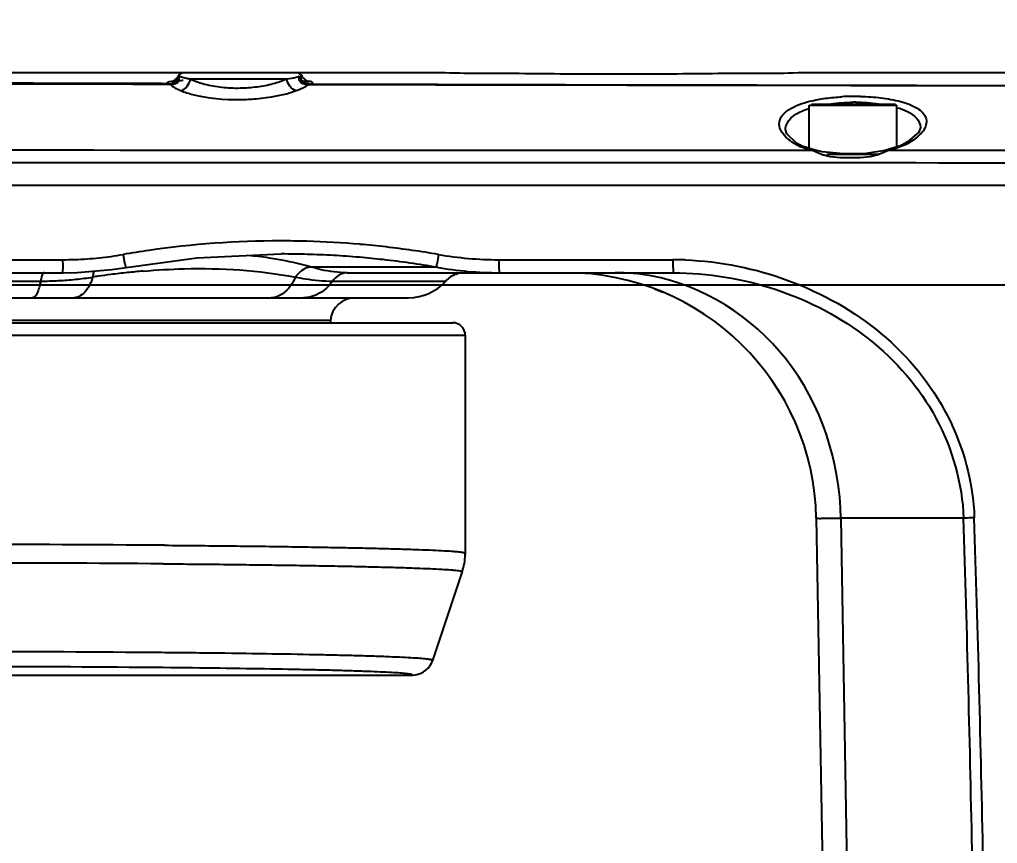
# Model space of a CAD drawing. Header units: millimetres. Extents: x 4086 to 8300, y 123 to 1549.
# Drawn here: x 6933.45 to 6953, y 458.33 to 474.81 of the extents above; entities that cross this region are included whole.
import ezdxf
from ezdxf import colors
from ezdxf.entities.mleader import LeaderData, LeaderLine
from ezdxf.math import Vec2, Vec3

# ---------------------------------------------------------------- set-up
doc = ezdxf.new("R2010")
doc.units = ezdxf.units.MM
for name, color, linetype in [('外形图', 7, 'Continuous'), ('多重引线', 7, 'Continuous'), ('尺寸标注', 7, 'Continuous')]:
    doc.layers.add(name, color=color, linetype=linetype)
doc.styles.add('思源黑', font='SourceHanSansCN-Normal.ttf')
doc.dimstyles.new('尺寸标注_1_4比例', dxfattribs={"dimtxt": 7, "dimasz": 6, "dimexe": 2, "dimexo": 1.5, "dimgap": 1, "dimtad": 1, "dimdec": 1, "dimlfac": 4, "dimdsep": 46, "dimtxsty": '思源黑', "dimcen": 0.09, "dimadec": 0, "dimazin": 0, "dimtp": 0.01, "dimtm": 0.01, "dimtfac": 1, "dimtdec": 1, "dimtofl": 0, "dimtmove": 0, "dimatfit": 3, "dimfxl": 1, "dimtolj": 1, "dimarcsym": 0})

# ---------------------------------------------------------------- blocks, each defined once
blk = doc.blocks.new('*D755')
at = {"layer": 'Defpoints', "color": 0}
for p in [(6960.112, 469.498), (6894.679, 446.498), (6960.112, 446.498)]:
    blk.add_point(p, dxfattribs=at)
at = {"layer": '尺寸标注', "color": 0, "lineweight": -2}
for p, q in [((6958.612, 469.498), (6892.679, 469.498)), ((6894.679, 463.498), (6894.679, 452.498)), ((6958.612, 446.498), (6892.679, 446.498))]:
    blk.add_line(p, q, dxfattribs=at)
at = {"layer": '尺寸标注', "color": 0}
for points in [[(6895.679, 463.498), (6893.679, 463.498), (6894.679, 469.498)], [(6893.679, 452.498), (6895.679, 452.498), (6894.679, 446.498)]]:
    blk.add_solid(points, dxfattribs=at)
at = {"layer": '尺寸标注', "color": 0, "insert": (6890.055, 457.578), "char_height": 7, "attachment_point": 5, "rotation": 90, "style": '思源黑'}
blk.add_mtext('\\A1;92', dxfattribs=at)
blk = doc.blocks.new('*D756')
at = {"layer": 'Defpoints', "color": 0}
for p in [(6960.112, 469.498), (6912.112, 449.123), (6912.112, 423.652)]:
    blk.add_point(p, dxfattribs=at)
at = {"layer": '尺寸标注', "color": 0, "lineweight": -2}
for p, q in [((6960.112, 467.998), (6960.112, 421.652)), ((6912.112, 447.623), (6912.112, 421.652)), ((6954.112, 423.652), (6918.112, 423.652))]:
    blk.add_line(p, q, dxfattribs=at)
at = {"layer": '尺寸标注', "color": 0}
for points in [[(6918.112, 424.652), (6918.112, 422.652), (6912.112, 423.652)], [(6954.112, 422.652), (6954.112, 424.652), (6960.112, 423.652)]]:
    blk.add_solid(points, dxfattribs=at)
at = {"layer": '尺寸标注', "color": 0, "insert": (6936.112, 428.276), "char_height": 7, "attachment_point": 5, "style": '思源黑'}
blk.add_mtext('\\A1;192', dxfattribs=at)

msp = doc.modelspace()

# ---------------------------------------------------------------- linework, layer by layer
at = {"layer": '外形图'}
for p, q in [((6936.4944, 473.7478), (6931.6226, 473.7478)), ((6936.6245, 473.7478), (6936.4944, 473.7478)), ((6936.7361, 473.7478), (6936.6245, 473.7478)), ((6938.9892, 473.7478), (6936.7349, 473.7478)), ((6939.0996, 473.7478), (6938.9892, 473.7478)), ((6939.2121, 473.7478), (6939.0996, 473.7478)), ((6941.9571, 473.7478), (6939.2121, 473.7478)), ((6946.3621, 473.7227), (6944.6121, 473.7227)), ((6936.5209, 473.5801), (6936.4944, 473.5697)), ((6936.6246, 473.6816), (6936.6574, 473.6751)), ((6936.8684, 473.625), (6938.7932, 473.625)), ((6939.0366, 473.6728), (6939.0996, 473.6816)), ((6939.1151, 473.6562), (6939.0996, 473.6815)), ((6939.2395, 473.5205), (6939.2533, 473.5231)), ((6949.2371, 472.2103), (6949.2371, 473.0978)), ((6949.2371, 473.0978), (6950.9871, 473.0978)), ((6949.2834, 473.1228), (6950.9621, 473.1228)), ((6950.9871, 472.2644), (6950.9871, 473.0978)), ((6948.789, 472.5267), (6948.7649, 472.6128)), ((6948.7649, 472.6058), (6948.7649, 472.612)), ((6948.9815, 472.3428), (6948.789, 472.5267)), ((6951.4601, 472.6558), (6951.46, 472.652)), ((6949.0466, 472.3044), (6948.9815, 472.3428)), ((6951.2062, 472.3637), (6951.1025, 472.3066)), ((6948.772, 472.2008), (6948.847, 472.2008)), ((6948.847, 472.2008), (6949.0484, 472.2008)), ((6948.9852, 472.3071), (6949.0466, 472.3044)), ((6949.0484, 472.2008), (6949.2371, 472.2008)), ((6949.0972, 472.2797), (6949.0485, 472.3034)), ((6949.3127, 472.2103), (6949.0972, 472.2797)), ((6949.2371, 472.2008), (6949.2817, 472.2008)), ((6949.4951, 472.1652), (6949.3128, 472.2103)), ((6949.9295, 472.1246), (6949.4951, 472.1652)), ((6949.591, 472.1228), (6950.6405, 472.1228)), ((6950.3737, 472.1309), (6949.9295, 472.1246)), ((6950.7537, 472.1958), (6950.3737, 472.1309)), ((6950.8145, 472.2105), (6950.7537, 472.1958)), ((6951.0613, 472.2876), (6950.8145, 472.2105)), ((6950.8399, 472.2007), (6950.8145, 472.2105)), ((6950.8398, 472.1994), (6951.1009, 472.1994)), ((6951.101, 472.3059), (6951.0613, 472.2876)), ((6951.1009, 472.1994), (6951.3755, 472.1994)), ((6951.1025, 472.3066), (6951.101, 472.3059)), ((6951.1553, 472.3072), (6951.1025, 472.3066)), ((6948.5878, 471.95), (6948.772, 471.95)), ((6948.772, 471.95), (6948.847, 471.95)), ((6948.847, 471.95), (6949.237, 471.95)), ((6949.237, 471.95), (6949.3126, 471.95)), ((6949.3126, 471.95), (6950.0584, 471.95)), ((6950.0584, 471.95), (6950.8142, 471.9499)), ((6950.8142, 471.9499), (6950.9868, 471.9499)), ((6950.9868, 471.9499), (6951.3753, 471.9499)), ((6920.567, 471.4978), (6942.6139, 471.4978)), ((6942.6139, 471.4978), (6944.612, 471.4978)), ((6944.612, 471.4978), (6946.362, 471.4978)), ((6946.362, 471.4978), (6948.3599, 471.4978)), ((6948.3599, 471.4978), (6982.7987, 471.4978)), ((6921.3477, 470.0086), (6933.6203, 470.0086)), ((6933.6203, 470.0086), (6933.9548, 470.0086)), ((6933.9548, 470.0086), (6934.3104, 470.0086)), ((6938.684, 470.1228), (6938.6842, 470.1228)), ((6943.0314, 470.0086), (6945.3412, 470.0086)), ((6945.3412, 470.0086), (6946.5123, 470.0086)), ((6934.6038, 469.7529), (6935.2938, 469.8115)), ((6935.2938, 469.8115), (6935.58, 469.8555)), ((6941.7924, 469.8572), (6939.2955, 469.8572)), ((6920.7476, 469.7477), (6934.3264, 469.7477)), ((6921.2504, 469.5811), (6933.8733, 469.5811)), ((6933.9548, 469.7477), (6933.9547, 469.7477)), ((6934.3262, 469.7477), (6934.6038, 469.7529)), ((6939.7094, 469.5811), (6941.9738, 469.5811)), ((6940.0006, 469.7477), (6946.5237, 469.7477)), ((6921.9957, 469.2478), (6941.2285, 469.2478)), ((6919.9254, 468.7478), (6942.1121, 468.7478)), ((6939.6662, 468.7914), (6923.558, 468.7914)), ((6939.6662, 468.7914), (6939.6624, 468.7478)), ((6927.4979, 468.4978), (6942.3621, 468.4978)), ((6942.3621, 468.4978), (6942.3621, 464.1382)), ((6948.4678, 467.6267), (6948.5109, 467.5648)), ((6949.3793, 464.835), (6949.6121, 451.4978)), ((6949.8699, 464.835), (6950.1027, 451.4978)), ((6952.3228, 464.835), (6949.8699, 464.835)), ((6942.3621, 464.1381), (6942.3614, 464.0981)), ((6942.3621, 464.1382), (6942.3621, 464.1383)), ((6942.302, 463.768), (6941.7095, 461.9902)), ((6941.6906, 461.9432), (6941.6915, 461.945)), ((6929.9371, 461.6978), (6941.3038, 461.6978)), ((6941.3038, 461.6978), (6941.3038, 461.6979))]:
    msp.add_line(p, q, dxfattribs=at)
for points in [[(6936.437, 473.5302), (6936.4485, 473.5275), (6936.4601, 473.5225), (6936.4718, 473.5155)], [(6936.6245, 473.6815), (6936.6076, 473.6541), (6936.5209, 473.5801)], [(6939.2121, 473.5728), (6939.2303, 473.5695), (6939.1996, 473.5819), (6939.1151, 473.6562)], [(6939.2114, 473.5091), (6939.2255, 473.5158), (6939.2395, 473.5205)], [(6951.4601, 472.6559), (6951.4284, 472.5618), (6951.2062, 472.3637)], [(6935.58, 469.8555), (6936.9941, 470.0443), (6938.6842, 470.1228)], [(6946.1418, 469.427), (6946.2992, 469.3647), (6946.3097, 469.3601)], [(6942.3614, 464.0981), (6942.3619, 464.1206), (6942.3621, 464.1382)]]:
    msp.add_lwpolyline(points, dxfattribs=at)
for centre, radius, start, end in [((6936.7349, 473.6228), 0.125, 90, 151.99772), ((6938.9892, 473.6228), 0.125, 28.00259, 90), ((6936.709, 473.7324), 0.322, 228.76141, 232.52435), ((6938.8027, 474.3274), 0.6897, 285.23054, 286.17997), ((6939.0478, 473.509), 0.1642, 93.91573, 98.45679), ((6985.1843, 19842.6919), 19369.2232, 269.86413217, 269.98495875), ((6937.8075, 476.3243), 2.8808, 263.75673, 271.08545), ((6937.8092, 476.4066), 2.9631, 271.022, 277.55965), ((6938.882, 473.9254), 0.5315, 300.91351, 303.4625), ((6950.1565, 468.6167), 4.6598, 88.67217, 93.26896), ((6950.1541, 469.2124), 3.9467, 89.80347, 90.64549), ((6950.4629, 473.6929), 1.549, 296.55099, 299.26459), ((6949.4342, 473.1554), 0.9601, 245.54995, 247.63194), ((6950.4183, 474.0584), 1.9049, 282.78703, 286.23602), ((6938.6673, 451.9929), 18.3911, 90.00338, 98.22353), ((6938.6698, 451.8791), 18.5049, 88.36807, 90.01119), ((6938.6704, 451.8959), 18.4881, 85.08184, 88.36855), ((6938.629, 452.2966), 18.085, 98.24106, 99.8935), ((6938.676, 451.9635), 18.4202, 83.43609, 85.08111), ((6938.6899, 452.0787), 18.3042, 80.14258, 83.43803), ((6934.3108, 477.1415), 7.133, 269.99696, 273.94279), ((6934.318, 477.0395), 7.0306, 273.94169, 277.90088), ((6934.3321, 476.9339), 6.9242, 277.90557, 279.89259), ((6937.3666, 462.6996), 7.4212, 83.3586, 84.96222), ((6937.4031, 463.0127), 7.106, 81.55661, 83.35966), ((6937.4976, 463.6069), 6.5043, 75.8367, 81.61129), ((6938.684, 451.7593), 18.3635, 88.3792, 89.99942), ((6938.6842, 451.7653), 18.3575, 86.74695, 88.37928), ((6938.6859, 451.7941), 18.3287, 85.11404, 86.74703), ((6938.69, 451.8427), 18.2799, 83.61425, 85.11405), ((6938.7038, 451.9596), 18.1622, 80.20897, 83.61654), ((6943.0322, 477.0749), 7.0664, 260.15139, 269.99374), ((6946.5119, 463.2654), 6.7432, 87.88452, 89.99627), ((6937.2447, 454.4529), 15.3843, 94.92914, 96.10293), ((6937.6234, 464.1298), 5.9665, 73.72469, 75.77865), ((6943.0449, 476.9645), 7.2167, 260.00553, 269.99282), ((6933.874, 476.7944), 7.2133, 269.99447, 271.39493), ((6933.8851, 476.3925), 6.8113, 271.38416, 274.31907), ((6933.9104, 476.0398), 6.4576, 274.33131, 275.87236), ((6933.9296, 475.8513), 6.2682, 275.87412, 277.46394), ((6933.9519, 475.6815), 6.097, 277.46259, 279.10481), ((6933.6914, 470.0692), 1.2914, 339.39078, 341.59135), ((6937.5524, 451.8979), 17.958, 98.10216, 98.4396), ((6937.4861, 452.3686), 17.4826, 97.26275, 98.1045), ((6937.3654, 453.3258), 16.5179, 96.10348, 97.26715), ((6941.2285, 470.2478), 1, 270, 318.18468), ((6942.3464, 469.2477), 0.5, 109.75465, 138.18468), ((6944.38, 464.7477), 5, 1, 90), ((6945.3601, 465.6614), 4.0864, 79.90037, 89.98291), ((6940.1643, 468.7478), 0.5, 90, 175), ((6942.1121, 468.4978), 0.25, 0, 90), ((6385.9379, 446.828), 566.671, 1.129011, 1.820987), ((6385.28, 446.8218), 567.5451, 1.128338, 1.819873), ((6931.5889, -170.1209), 634.4334, 89.5703198, 90.3080092), ((6931.5886, -165.7243), 629.6661, 89.5693464, 90.3083866), ((6941.1858, 464.1392), 1.1763, 341.6057, 358.00135), ((6931.5916, -91.8471), 554.0139, 89.537809, 90.350932), ((6941.3033, 462.1256), 0.4281, 335.01214, 341.55875), ((6941.3035, 462.1256), 0.4279, 335.00967, 341.12053), ((6941.3051, 462.125), 0.4262, 341.12394, 341.5674), ((6931.5924, -68.8637), 530.7314, 89.536926, 90.351601), ((6941.3039, 462.1255), 0.4276, 269.99535, 333.63977), ((6941.3044, 462.125), 0.4268, 317.41389, 317.70758), ((6941.3035, 462.1257), 0.428, 317.71123, 324.26455), ((6941.3041, 462.1253), 0.4272, 324.26613, 325.66553), ((6941.3037, 462.1255), 0.4277, 325.66829, 331.71538), ((6941.3043, 462.1252), 0.427, 331.71684, 334.79151), ((6941.304, 462.1253), 0.4274, 333.63892, 334.78045), ((6941.3036, 462.1255), 0.4278, 334.79505, 335.0117), ((6941.3039, 462.1254), 0.4275, 334.79134, 335.0088)]:
    msp.add_arc(centre, radius, start, end, dxfattribs=at)
for points, knots in [([(6944.6121, 473.7227), (6943.9859, 473.7227), (6943.1011, 473.7384), (6942.2156, 473.7349), (6941.9571, 473.7478)], [0, 0, 0, 0, 0.7075522, 1, 1, 1, 1]), ([(6949.0171, 473.7478), (6948.7589, 473.7302), (6947.8727, 473.7441), (6946.9883, 473.7227), (6946.3621, 473.7227)], [0, 0, 0, 0, 0.292441, 1, 1, 1, 1]), ([(6936.4417, 473.5643), (6936.4281, 473.5614), (6936.3808, 473.5493), (6936.4248, 473.5333), (6936.437, 473.5302)], [0, 0, 0, 0, 0.524992, 1, 1, 1, 1]), ([(6936.7249, 473.5926), (6936.6933, 473.5908), (6936.5988, 473.5841), (6936.5035, 473.5778), (6936.4417, 473.5643)], [0, 0, 0, 0, 0.3329614, 1, 1, 1, 1]), ([(6936.4718, 473.5155), (6936.4755, 473.5111), (6936.4835, 473.5024), (6936.4921, 473.4943), (6936.4967, 473.4902)], [0, 0, 0, 0, 0.4821809, 1, 1, 1, 1]), ([(6936.6036, 473.5993), (6936.6078, 473.6085), (6936.6133, 473.6304), (6936.6113, 473.6528), (6936.609, 473.6647)], [0, 0, 0, 0, 0.4549149, 1, 1, 1, 1]), ([(6936.6365, 473.5915), (6936.6407, 473.6004), (6936.6461, 473.6215), (6936.6441, 473.6431), (6936.6417, 473.6544)], [0, 0, 0, 0, 0.4598603, 1, 1, 1, 1]), ([(6936.6574, 473.6751), (6936.6607, 473.6748), (6936.6676, 473.6738), (6936.6744, 473.6721), (6936.6779, 473.671)], [0, 0, 0, 0, 0.4749277, 1, 1, 1, 1]), ([(6936.6779, 473.671), (6936.6798, 473.6704), (6936.6837, 473.6692), (6936.6876, 473.6678), (6936.6896, 473.667)], [0, 0, 0, 0, 0.4868658, 1, 1, 1, 1]), ([(6936.6896, 473.667), (6936.7044, 473.6613), (6936.7392, 473.6508), (6936.7745, 473.6426), (6936.7944, 473.6385)], [0, 0, 0, 0, 0.4383242, 1, 1, 1, 1]), ([(6936.7944, 473.6385), (6936.8062, 473.6361), (6936.8308, 473.6313), (6936.8555, 473.6271), (6936.8684, 473.625)], [0, 0, 0, 0, 0.4792771, 1, 1, 1, 1]), ([(6938.9949, 473.665), (6938.9998, 473.6664), (6939.0093, 473.6689), (6939.019, 473.6707), (6939.0236, 473.6714)], [0, 0, 0, 0, 0.5183011, 1, 1, 1, 1]), ([(6939.0399, 473.6258), (6939.0399, 473.6299), (6939.0403, 473.6384), (6939.0416, 473.6468), (6939.0425, 473.6512)], [0, 0, 0, 0, 0.4817224, 1, 1, 1, 1]), ([(6939.0479, 473.5877), (6939.0453, 473.5934), (6939.0412, 473.6059), (6939.0399, 473.619), (6939.0399, 473.6258)], [0, 0, 0, 0, 0.4801653, 1, 1, 1, 1]), ([(6939.2533, 473.5231), (6939.275, 473.527), (6939.3351, 473.5264), (6939.2808, 473.5831), (6939.1826, 473.5674), (6939.097, 473.5864), (6939.0414, 473.59)], [0, 0, 0, 0, 0.1875345, 0.2538352, 0.5247653, 1, 1, 1, 1]), ([(6939.0889, 473.595), (6939.0857, 473.6023), (6939.0812, 473.6192), (6939.0813, 473.6366), (6939.0822, 473.6457)], [0, 0, 0, 0, 0.466688, 1, 1, 1, 1]), ([(6939.0822, 473.6457), (6939.0825, 473.6482), (6939.0832, 473.6533), (6939.0841, 473.6584), (6939.0847, 473.661)], [0, 0, 0, 0, 0.4885764, 1, 1, 1, 1]), ([(6939.175, 473.4821), (6939.1816, 473.4864), (6939.194, 473.495), (6939.2059, 473.5044), (6939.2114, 473.5091)], [0, 0, 0, 0, 0.5183732, 1, 1, 1, 1]), ([(6936.5131, 473.4768), (6936.5237, 473.4687), (6936.547, 473.4527), (6936.5715, 473.4387), (6936.5847, 473.4317)], [0, 0, 0, 0, 0.4730235, 1, 1, 1, 1]), ([(6936.5847, 473.4317), (6936.5984, 473.4244), (6936.6276, 473.4102), (6936.6575, 473.3974), (6936.6731, 473.3912)], [0, 0, 0, 0, 0.4799831, 1, 1, 1, 1]), ([(6936.6731, 473.3912), (6936.7498, 473.3605), (6937.1361, 473.2413), (6937.5449, 473.2077), (6937.8656, 473.2124)], [0, 0, 0, 0, 0.2047942, 1, 1, 1, 1]), ([(6937.8656, 473.2124), (6937.9708, 473.2139), (6938.3476, 473.2339), (6938.7255, 473.2988), (6938.982, 473.3908)], [0, 0, 0, 0, 0.2785675, 1, 1, 1, 1]), ([(6948.7485, 472.9465), (6948.7761, 472.9721), (6948.9272, 473.0832), (6949.1093, 473.1425), (6949.2537, 473.1785)], [0, 0, 0, 0, 0.2018325, 1, 1, 1, 1]), ([(6948.7647, 472.6128), (6948.7649, 472.655), (6948.8259, 472.8767), (6949.0671, 472.9798), (6949.236, 473.0348)], [0, 0, 0, 0, 0.1923447, 1, 1, 1, 1]), ([(6951.0111, 473.0491), (6951.0776, 473.0284), (6951.264, 472.9642), (6951.4606, 472.7913), (6951.4602, 472.6559)], [0, 0, 0, 0, 0.3396103, 1, 1, 1, 1]), ([(6951.3949, 473.0402), (6951.4741, 472.9911), (6951.6294, 472.8517), (6951.5637, 472.6514), (6951.5144, 472.5834)], [0, 0, 0, 0, 0.525903, 1, 1, 1, 1]), ([(6948.8938, 472.3626), (6948.8508, 472.3915), (6948.7236, 472.487), (6948.623, 472.6561), (6948.6414, 472.7654)], [0, 0, 0, 0, 0.3187817, 1, 1, 1, 1]), ([(6951.5144, 472.5834), (6951.5062, 472.5722), (6951.4883, 472.5497), (6951.4689, 472.5285), (6951.4586, 472.5179)], [0, 0, 0, 0, 0.4855598, 1, 1, 1, 1]), ([(6948.9852, 472.3071), (6948.9693, 472.3159), (6948.9383, 472.3337), (6948.9083, 472.3528), (6948.8938, 472.3626)], [0, 0, 0, 0, 0.5107174, 1, 1, 1, 1]), ([(6949.0368, 472.2814), (6949.0279, 472.2855), (6949.0105, 472.2937), (6948.9935, 472.3026), (6948.9852, 472.3071)], [0, 0, 0, 0, 0.5091933, 1, 1, 1, 1]), ([(6949.2817, 472.2008), (6949.2865, 472.2046), (6949.2964, 472.211), (6949.308, 472.2148), (6949.3135, 472.2148)], [0, 0, 0, 0, 0.5276431, 1, 1, 1, 1]), ([(6949.536, 472.0973), (6949.5246, 472.1008), (6949.5019, 472.1082), (6949.4796, 472.1163), (6949.4686, 472.1206)], [0, 0, 0, 0, 0.5019943, 1, 1, 1, 1]), ([(6950.6451, 472.1206), (6950.634, 472.1164), (6950.6115, 472.1084), (6950.5887, 472.1011), (6950.5772, 472.0977)], [0, 0, 0, 0, 0.4987822, 1, 1, 1, 1]), ([(6951.3755, 472.1994), (6954.7064, 472.1995), (6960.6783, 472.1961), (6968.4784, 472.2079), (6974.7201, 472.1803), (6978.3283, 472.2433), (6980.0999, 472.1188)], [0, 0, 0, 0, 0.3478694, 0.6237322, 0.8145253, 1, 1, 1, 1]), ([(6950.5772, 472.0977), (6950.4097, 472.0478), (6950.0564, 472.0397), (6949.7027, 472.047), (6949.536, 472.0973)], [0, 0, 0, 0, 0.5010135, 1, 1, 1, 1]), ([(6951.3753, 471.9499), (6956.1587, 471.9496), (6965.7261, 471.9294), (6975.2961, 471.9839), (6980.0793, 471.8654)], [0, 0, 0, 0, 0.4999262, 1, 1, 1, 1]), ([(6934.3104, 470.0086), (6934.3103, 469.9474), (6934.3328, 469.8898), (6934.3003, 469.7477), (6934.3264, 469.7477)], [0, 0, 0, 0, 0.7014442, 1, 1, 1, 1]), ([(6935.5216, 470.1127), (6935.532, 470.0521), (6935.5424, 469.9626), (6935.5707, 469.8946), (6935.5728, 469.8555), (6935.58, 469.8556)], [0, 0, 0, 0, 0.6986772, 0.9176842, 1, 1, 1, 1]), ([(6941.8235, 470.1127), (6941.8136, 470.0562), (6941.8077, 469.973), (6941.7836, 469.8843), (6941.7924, 469.8572)], [0, 0, 0, 0, 0.6681985, 1, 1, 1, 1]), ([(6943.0314, 470.0086), (6943.0313, 469.9474), (6943.0259, 469.8562), (6943.0421, 469.7884), (6943.037, 469.7477), (6943.044, 469.7477)], [0, 0, 0, 0, 0.7017241, 0.9201087, 1, 1, 1, 1]), ([(6946.5123, 470.0086), (6946.5122, 469.9474), (6946.5062, 469.856), (6946.5228, 469.7885), (6946.5167, 469.7477), (6946.5237, 469.7477)], [0, 0, 0, 0, 0.7020857, 0.920482, 1, 1, 1, 1]), ([(6946.7608, 470.004), (6948.1529, 469.9526), (6950.3179, 469.1751), (6952.1319, 466.9642), (6952.5165, 465.5491), (6952.5388, 464.8455)], [0, 0, 0, 0, 0.4972003, 0.7487525, 1, 1, 1, 1]), ([(6935.9228, 469.7803), (6936.1951, 469.8038), (6937.2099, 469.8637), (6938.2348, 469.7978), (6938.9657, 469.6614)], [0, 0, 0, 0, 0.2687257, 1, 1, 1, 1]), ([(6939.2955, 469.8572), (6939.2025, 469.8634), (6939.0689, 469.7927), (6938.987, 469.6923), (6938.9657, 469.6614)], [0, 0, 0, 0, 0.7130751, 1, 1, 1, 1]), ([(6940.0006, 469.7477), (6939.8256, 469.7477), (6939.5865, 469.7781), (6939.3561, 469.8391), (6939.2955, 469.8572)], [0, 0, 0, 0, 0.7343191, 1, 1, 1, 1]), ([(6933.8733, 469.5811), (6933.8705, 469.5665), (6933.8647, 469.5383), (6933.8581, 469.5102), (6933.8547, 469.4966)], [0, 0, 0, 0, 0.5136614, 1, 1, 1, 1]), ([(6933.9547, 469.7477), (6933.9462, 469.7477), (6933.8884, 469.7082), (6933.884, 469.6355), (6933.8733, 469.5811)], [0, 0, 0, 0, 0.1320259, 1, 1, 1, 1]), ([(6938.9657, 469.6614), (6938.9396, 469.6009), (6938.8418, 469.4102), (6938.6348, 469.2478), (6938.4827, 469.2478)], [0, 0, 0, 0, 0.3021699, 1, 1, 1, 1]), ([(6938.9657, 469.6614), (6939.0308, 469.6481), (6939.2763, 469.6037), (6939.5262, 469.5811), (6939.7094, 469.5811)], [0, 0, 0, 0, 0.2660255, 1, 1, 1, 1]), ([(6939.7094, 469.5811), (6939.6738, 469.5303), (6939.5272, 469.3552), (6939.2934, 469.2478), (6939.1269, 469.2478)], [0, 0, 0, 0, 0.2714397, 1, 1, 1, 1]), ([(6942.1774, 469.7183), (6942.1819, 469.7201), (6942.197, 469.7322), (6942.2155, 469.7383), (6942.2293, 469.7419)], [0, 0, 0, 0, 0.2508476, 1, 1, 1, 1]), ([(6949.8699, 464.835), (6949.8522, 465.9595), (6949.1417, 468.204), (6947.1145, 469.4995), (6946.0767, 469.6844)], [0, 0, 0, 0, 0.5161903, 1, 1, 1, 1]), ([(6946.5237, 469.7477), (6947.8954, 469.7477), (6950.0561, 469.0529), (6951.9029, 466.9223), (6952.3002, 465.5282), (6952.3228, 464.835)], [0, 0, 0, 0, 0.4970841, 0.7486738, 1, 1, 1, 1]), ([(6933.8547, 469.4966), (6933.8458, 469.4607), (6933.8201, 469.3763), (6933.7712, 469.2478), (6933.7107, 469.2478)], [0, 0, 0, 0, 0.3789502, 1, 1, 1, 1]), ([(6934.8433, 469.4882), (6934.824, 469.4524), (6934.7573, 469.3427), (6934.6343, 469.2478), (6934.544, 469.2478)], [0, 0, 0, 0, 0.3109847, 1, 1, 1, 1]), ([(6949.3793, 464.835), (6949.3791, 464.8454), (6949.446, 464.8241), (6949.5141, 464.8456), (6949.6815, 464.8326), (6949.799, 464.8356), (6949.8699, 464.835)], [0, 0, 0, 0, 0.0635072, 0.2531311, 0.5665955, 1, 1, 1, 1]), ([(6952.5388, 464.8455), (6952.5167, 464.8448), (6952.4447, 464.8421), (6952.3726, 464.8393), (6952.3228, 464.835)], [0, 0, 0, 0, 0.3068025, 1, 1, 1, 1]), ([(6936.3467, 464.2947), (6936.7783, 464.2912), (6937.6024, 464.2836), (6938.6058, 464.271), (6939.3443, 464.2595), (6939.8437, 464.2505), (6940.3032, 464.241), (6940.7205, 464.231), (6941.0936, 464.2206), (6941.4207, 464.2098), (6941.7002, 464.1988), (6941.9307, 464.1875), (6942.0918, 464.1774), (6942.1952, 464.169), (6942.2538, 464.163), (6942.2989, 464.1574), (6942.3327, 464.1513), (6942.3509, 464.1468), (6942.3621, 464.1411), (6942.3621, 464.1382)], [0, 0, 0, 0, 0.2149953, 0.4105841, 0.4999004, 0.5829781, 0.6594148, 0.7288407, 0.7909198, 0.8453527, 0.8918773, 0.9302713, 0.9603541, 0.9722352, 0.9819931, 0.9896212, 0.9951218, 0.9985213, 1, 1, 1, 1]), ([(6936.3214, 463.9241), (6936.7505, 463.9206), (6937.5701, 463.913), (6938.5679, 463.9004), (6939.3023, 463.889), (6939.7989, 463.8799), (6940.2558, 463.8706), (6940.6707, 463.8605), (6941.0416, 463.8502), (6941.3668, 463.8394), (6941.6446, 463.8284), (6941.8737, 463.8172), (6942.0338, 463.8071), (6942.1365, 463.7987), (6942.1947, 463.7928), (6942.2395, 463.7872), (6942.273, 463.781), (6942.291, 463.7766), (6942.302, 463.7709), (6942.302, 463.768)], [0, 0, 0, 0, 0.2150475, 0.4106758, 0.5000064, 0.5830947, 0.659538, 0.7289665, 0.7910437, 0.8454707, 0.891985, 0.9303645, 0.9604285, 0.9722985, 0.9820445, 0.9896601, 0.9951471, 0.9985322, 1, 1, 1, 1]), ([(6941.7095, 461.9902), (6941.71, 461.9928), (6941.7007, 461.9994), (6941.684, 462.0033), (6941.6535, 462.0099), (6941.612, 462.0154), (6941.5578, 462.0214), (6941.4617, 462.03), (6941.3115, 462.0402), (6941.096, 462.0516), (6940.8341, 462.0628), (6940.5273, 462.0737), (6940.177, 462.0842), (6939.7849, 462.0944), (6939.1842, 462.1077), (6938.3448, 462.1227), (6937.2432, 462.1375), (6936.4671, 462.1453), (6936.0606, 462.1487)], [0, 0, 0, 0, 0.0013949, 0.0046339, 0.0099715, 0.0174448, 0.0270581, 0.0388049, 0.0686581, 0.1068755, 0.1532755, 0.2076389, 0.2696975, 0.3391577, 0.415674, 0.5883669, 0.7844152, 1, 1, 1, 1]), ([(6941.3038, 461.6979), (6941.3044, 461.7004), (6941.2954, 461.7068), (6941.2794, 461.7105), (6941.2501, 461.7168), (6941.2103, 461.7221), (6941.1582, 461.7279), (6941.066, 461.7362), (6940.9218, 461.746), (6940.7149, 461.757), (6940.4636, 461.7677), (6940.1692, 461.7782), (6939.8329, 461.7884), (6939.4565, 461.7981), (6938.88, 461.811), (6938.0743, 461.8253), (6937.0169, 461.8396), (6936.2719, 461.847), (6935.8818, 461.8504)], [0, 0, 0, 0, 0.0013958, 0.0046406, 0.009979, 0.0174519, 0.027066, 0.0388135, 0.0686672, 0.1068849, 0.1532849, 0.2076482, 0.2697064, 0.3391662, 0.4156816, 0.5883726, 0.7844183, 1, 1, 1, 1])]:
    msp.add_open_spline(points, degree=3, knots=knots, dxfattribs=at)
for points in [[(6980.0996, 473.7478), (6969.7388, 473.7525), (6959.3779, 473.7478), (6949.0171, 473.7478)], [(6936.437, 473.5302), (6934.8322, 473.5343), (6933.2274, 473.5386), (6931.6227, 473.543)], [(6936.4718, 473.5152), (6934.8616, 473.5192), (6933.2513, 473.5235), (6931.6411, 473.5278)], [(6936.437, 473.5302), (6936.4971, 473.5309), (6936.5783, 473.5448), (6936.6036, 473.5993)], [(6936.4718, 473.5155), (6936.5321, 473.52), (6936.611, 473.5367), (6936.6365, 473.5915)], [(6936.6731, 473.3912), (6936.772, 473.4141), (6936.852, 473.5248), (6936.8684, 473.625)], [(6936.8684, 473.625), (6936.9587, 473.5809), (6937.0549, 473.5484), (6937.1521, 473.5229)], [(6937.1521, 473.5229), (6937.2642, 473.4934), (6937.379, 473.4733), (6937.4942, 473.4605)], [(6938.199, 473.4693), (6938.3065, 473.4836), (6938.4134, 473.5039), (6938.5182, 473.5314)], [(6938.5182, 473.5314), (6938.6119, 473.556), (6938.7045, 473.5863), (6938.7932, 473.625)], [(6938.7932, 473.625), (6938.8573, 473.6343), (6938.9214, 473.6449), (6938.9839, 473.6619)], [(6938.982, 473.3908), (6938.8845, 473.4145), (6938.8105, 473.5262), (6938.7932, 473.625)], [(6939.2114, 473.5091), (6939.1512, 473.514), (6939.073, 473.5327), (6939.0479, 473.5877)], [(6939.2533, 473.5231), (6939.1935, 473.5242), (6939.1127, 473.5401), (6939.0889, 473.595)], [(6980.0996, 473.4597), (6966.4702, 473.4803), (6952.8408, 473.4783), (6939.2114, 473.5091)], [(6938.982, 473.3908), (6939.0416, 473.4122), (6939.1007, 473.4369), (6939.155, 473.4695)], [(6949.2537, 473.1785), (6949.3557, 473.2039), (6949.4594, 473.2228), (6949.5635, 473.2373)], [(6949.5635, 473.2373), (6949.6721, 473.2523), (6949.7814, 473.2626), (6949.8908, 473.2688)], [(6949.6669, 473.1283), (6949.8135, 473.1476), (6949.9617, 473.1573), (6950.1096, 473.1589)], [(6950.1676, 473.1592), (6950.32, 473.1586), (6950.4727, 473.1496), (6950.6237, 473.13)], [(6950.2645, 473.2752), (6950.4004, 473.272), (6950.5363, 473.2631), (6950.6713, 473.2469)], [(6950.6713, 473.2469), (6950.8051, 473.2308), (6950.9386, 473.2077), (6951.0686, 473.1724)], [(6951.0686, 473.1724), (6951.1818, 473.1416), (6951.2951, 473.1019), (6951.3949, 473.0402)], [(6948.6414, 472.7654), (6948.6531, 472.8345), (6948.6971, 472.8988), (6948.7485, 472.9465)], [(6951.4586, 472.5179), (6951.3895, 472.4472), (6951.3064, 472.3899), (6951.2202, 472.3415)], [(6931.7398, 472.2052), (6937.4172, 472.2017), (6943.0946, 472.2011), (6948.772, 472.2008)], [(6949.2817, 472.2008), (6949.2093, 472.2179), (6949.1376, 472.2392), (6949.0688, 472.2676)], [(6949.4686, 472.1206), (6949.4052, 472.1448), (6949.3443, 472.1748), (6949.2817, 472.2008)], [(6950.8399, 472.2007), (6950.7744, 472.1753), (6950.7109, 472.1451), (6950.6451, 472.1206)], [(6951.1553, 472.3072), (6951.0901, 472.2746), (6951.0209, 472.2499), (6950.9509, 472.2294)], [(6931.7272, 471.9518), (6937.3474, 471.9506), (6942.9676, 471.9503), (6948.5878, 471.95)], [(6934.9357, 469.7812), (6934.9235, 469.7427), (6934.9187, 469.7018), (6934.9167, 469.6614)], [(6934.9002, 469.6147), (6934.8839, 469.5714), (6934.8652, 469.5289), (6934.8433, 469.4882)], [(6940.0006, 469.7477), (6939.8887, 469.7477), (6939.7734, 469.6728), (6939.7094, 469.5811)]]:
    msp.add_open_spline(points, degree=3, dxfattribs=at)

# ---------------------------------------------------------------- dimensions: what is measured, and where the dimension line sits
at = {"layer": '尺寸标注'}
dim = msp.add_linear_dim(base=(6894.6791, 446.4978), p1=(6960.1121, 469.4978), p2=(6960.1121, 446.4978), angle=90, dimstyle='尺寸标注_1_4比例', dxfattribs=at)
dim.commit()
dim.dimension.update_dxf_attribs({"geometry": '*D755', "text_midpoint": (6894.6791, 457.5781), "dimtype": 160})
dim = msp.add_linear_dim(base=(6912.1121, 423.6521), p1=(6960.1121, 469.4978), p2=(6912.1121, 449.1228), dimstyle='尺寸标注_1_4比例', dxfattribs=at)
dim.commit()
dim.dimension.update_dxf_attribs({"geometry": '*D756', "text_midpoint": (6936.1121, 428.2765)})

# ---------------------------------------------------------------- leaders
at = {"layer": '多重引线'}
ml = msp.add_multileader_mtext('Standard', dxfattribs=at)
ml.set_content('\\pxqc;{\\C256;4}×{\\C256;M5\\A1; \\fSource Han Sans CN Normal|b0|i0|c0|p34;\\C7;depth \\fSource Han Sans CN Normal|b0|i0|c134|p34;\\C256;6}', style='思源黑')
ml.set_leader_properties(linetype='ByLayer')
ml.build(insert=Vec2(0, 0))
ml.multileader.update_dxf_attribs({"text_left_attachment_type": 5, "text_right_attachment_type": 5, "dogleg_length": 10, "arrow_head_size": 7.5})
ctx = ml.context
ctx.base_point, ctx.char_height, ctx.arrow_head_size, ctx.landing_gap_size, ctx.plane_origin = Vec3(6883.1752, 515.8402), 7, 7.5, 2.5, Vec3(7008.7991, 231.8632)
ctx.left_attachment, ctx.right_attachment, ctx.text_align_type = 5, 5, 1
notes = []
notes.append((ctx, [(1, (1, 1, 0), (6961.137, 515.8402), (-1, 0), 10, [(1, [(7000.1121, 461.4978)], 0, [])])]))
ctx.mtext.insert, ctx.mtext.alignment, ctx.mtext.flow_direction = Vec3(6917.1561, 525.6708), 2, 5
ml = msp.add_multileader_mtext('Standard', dxfattribs=at)
ml.set_content('4×M4{\\A1;\\C256; \\fSource Han Sans CN Normal|b0|i0|c0|p34;\\C7;depth }8', style='思源黑')
ml.set_leader_properties(linetype='ByLayer')
ml.build(insert=Vec2(0, 0))
ml.multileader.update_dxf_attribs({"text_left_attachment_type": 5, "text_right_attachment_type": 5, "dogleg_length": 10, "arrow_head_size": 7.5})
ctx = ml.context
ctx.base_point, ctx.char_height, ctx.arrow_head_size, ctx.landing_gap_size, ctx.plane_origin = Vec3(6867.7428, 489.1908), 7, 7.5, 2.5, Vec3(6897.9241, 240.2382)
ctx.left_attachment, ctx.right_attachment, ctx.text_align_type = 5, 5, 1
notes.append((ctx, [(1, (1, 1, 0), (6945.6854, 489.1908), (-1, 0), 10, [(1, [(6960.1121, 469.4978)], 0, [])])]))
ctx.mtext.insert, ctx.mtext.alignment, ctx.mtext.flow_direction = Vec3(6901.7141, 499.0214), 2, 5
for ctx, leaders in notes:
    for number, flags, end, landing, length, lines in leaders:
        leader = LeaderData()
        leader.index, (leader.has_last_leader_line, leader.has_dogleg_vector, leader.attachment_direction) = number, flags
        leader.last_leader_point, leader.dogleg_vector, leader.dogleg_length = Vec3(end), Vec3(landing), length
        for number, points, colour, breaks in lines:
            line = LeaderLine()
            line.index, line.vertices, line.color, line.breaks = number, Vec3.list(points), colors.encode_raw_color(colour), breaks
            leader.lines.append(line)
        ctx.leaders.append(leader)

doc.saveas('drawing.dxf')
